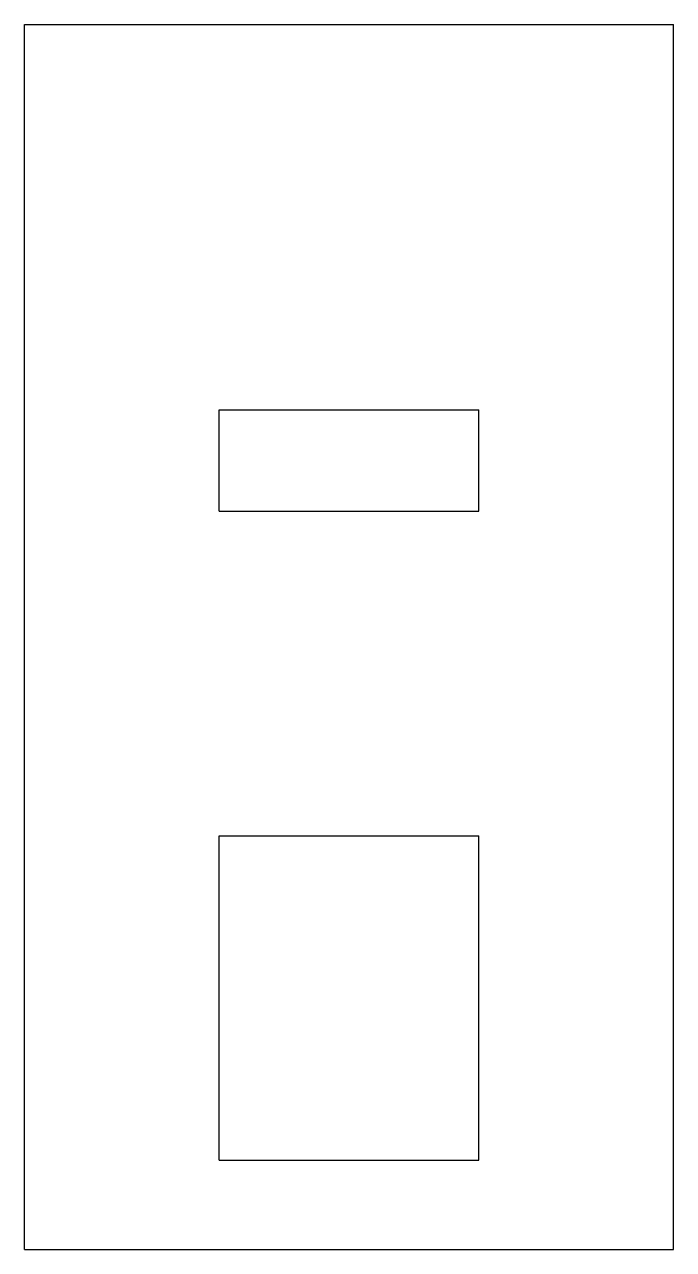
# Model space of a CAD drawing. Header units: millimetres. Extents: x 0 to 160, y -302 to 0.
import ezdxf

# ---------------------------------------------------------------- set-up
doc = ezdxf.new("R2010")
doc.units = ezdxf.units.MM
doc.layers.add('flat', color=7, linetype='CONTINUOUS')

msp = doc.modelspace()

# ---------------------------------------------------------------- linework, layer by layer
at = {"layer": 'flat'}
for p, q in [((0, -302), (0, 0)), ((0, 0), (160, 0)), ((160, -302), (160, 0)), ((48, -120), (48, -95)), ((48, -95), (112, -95)), ((112, -120), (112, -95)), ((48, -120), (112, -120)), ((48, -280), (48, -200)), ((48, -200), (112, -200)), ((112, -280), (112, -200)), ((48, -280), (112, -280)), ((0, -302), (160, -302))]:
    msp.add_line(p, q, dxfattribs=at)

doc.saveas('drawing.dxf')
